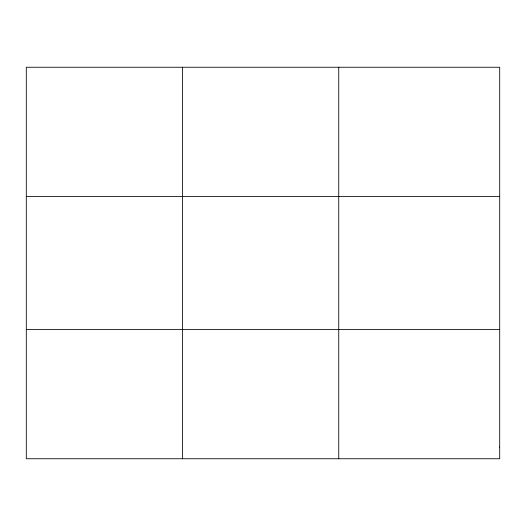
<?xml version="1.0" encoding="UTF-8"?>
<svg xmlns="http://www.w3.org/2000/svg" width="526" height="526" viewBox="0 0 526 526"><rect width="100%" height="100%" fill="white"/><g stroke="black" fill="none" stroke-linecap="round" stroke-linejoin="round"><path stroke-width="0.79" d="M182.522 458.751L182.522 67.249M338.744 458.751L338.744 67.249M26.3 196.441L499.7 196.441M26.3 329.559L499.7 329.559M499.7 447.008L499.7 458.751L26.3 458.751L26.3 67.249L499.7 67.249L499.7 447.008"/></g></svg>
